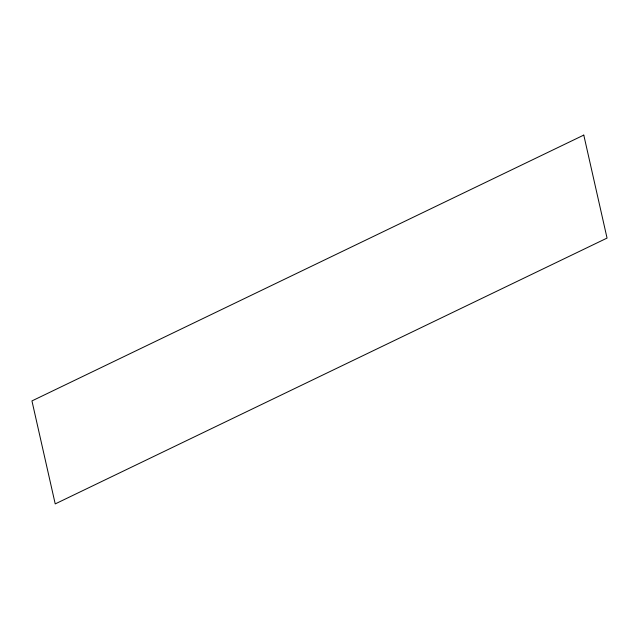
<?xml version="1.0" encoding="UTF-8"?>
<svg xmlns="http://www.w3.org/2000/svg" width="639" height="639" viewBox="0 0 639 639"><rect width="100%" height="100%" fill="white"/><g stroke="black" fill="none" stroke-linecap="round" stroke-linejoin="round"><path stroke-width="0.96" d="M583.782 135.093L31.95 400.917L55.218 503.907L607.05 238.083L583.782 135.093"/></g></svg>
